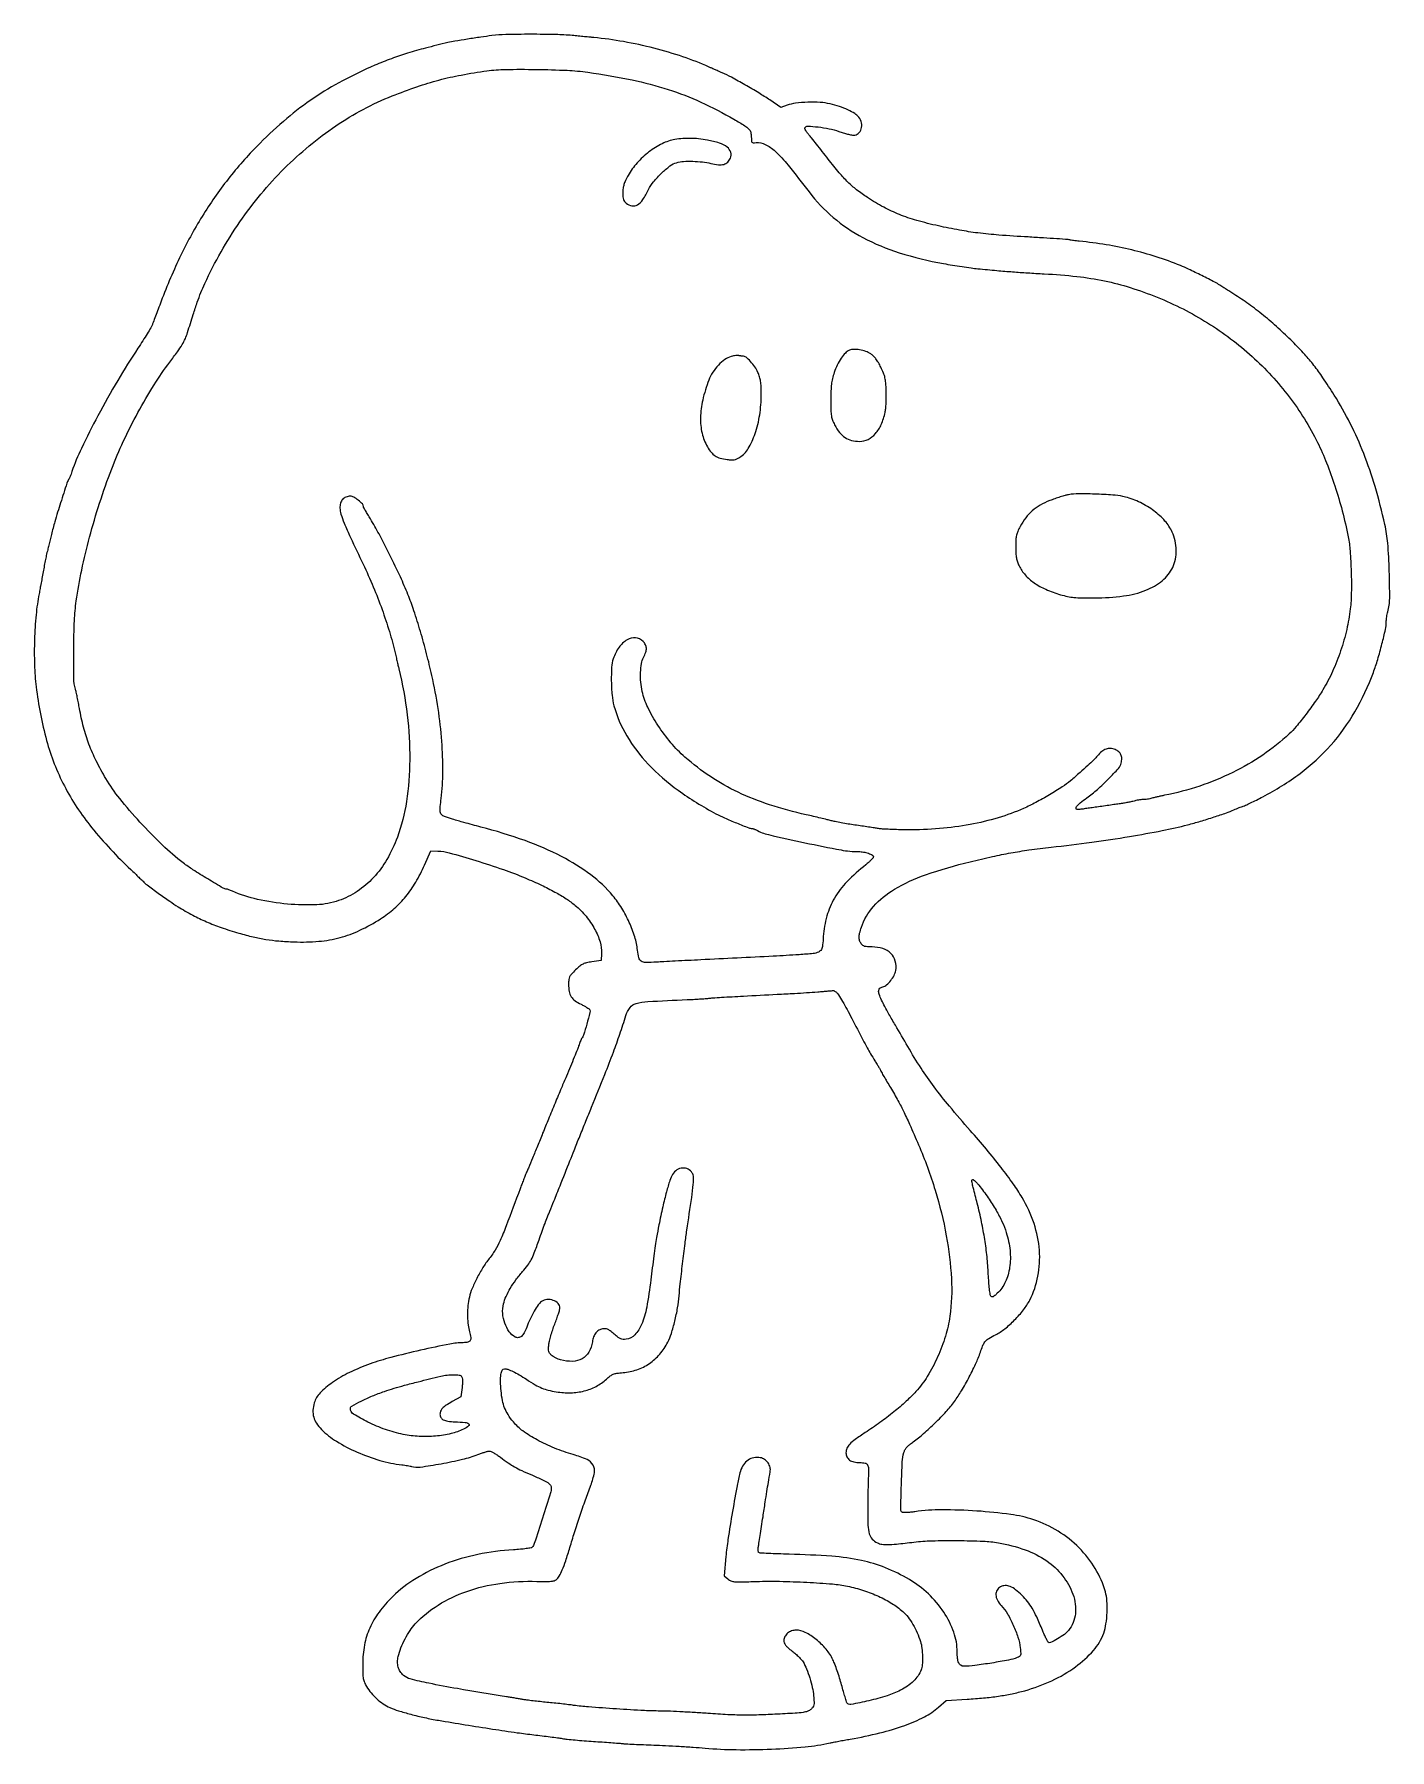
# Model space of a CAD drawing. Extents: x 120 to 1058, y 166 to 1354.
import ezdxf

# ---------------------------------------------------------------- set-up
doc = ezdxf.new("R2010")
doc.units = 0

msp = doc.modelspace()

# ---------------------------------------------------------------- linework, layer by layer
for points in [[(437, 1352.92396, 0.005185), (429.207331, 1351.855754, 0.003078), (419.941628, 1350.429249, 0.00272), (411.285166, 1348.993592, 0.013868), (406.5, 1348.035913, 0.006594), (390.99593, 1344.267329, 0.012207), (378.529172, 1340.735763, 0.013788), (367.336574, 1336.926599, 0.012002), (355.834776, 1332.337839, 0.021674), (333.458496, 1321.612837, 0.026403), (313.572098, 1309.608725, 0.026262), (294.974971, 1295.518207, 0.021048), (276.471467, 1278.520976, 0.028302), (255.539712, 1255.090077, 0.028453), (237.428048, 1229.485201, 0.027327), (221.723105, 1201.016358, 0.022237), (207.997525, 1169, -0.000259), (205.962614, 1163.611075, -0.000319), (204.057839, 1158.584375, -0.000263), (202.452026, 1154.361483, -0.002326), (201.733117, 1152.5, -0.039757), (200.849692, 1150.683615, -0.004026), (198.378227, 1146.5625, -0.005022), (195.339685, 1141.697605, -0.003981), (191.961756, 1136.5, 0.012567), (177.956952, 1114.118931, 0.010602), (164.247418, 1089.769652, 0.010618), (152.757914, 1067.171051, 0.031999), (146.265675, 1051.156366, -0.007235), (145.618191, 1049.30025, -0.008682), (144.953678, 1047.574057, -0.007617), (144.348168, 1046.142178, -0.055805), (143.974661, 1045.5, 0.08205), (142.702412, 1043.023439, 0.001622), (138.386348, 1029.436597, 0.004254), (134.401105, 1016.360584, 0.013397), (132.038947, 1007.5, -0.000727), (131.151758, 1003.797656, -0.000737), (130.258028, 1000.115625, -0.000716), (129.471191, 996.914599, -0.003029), (128.985333, 995, 0.012199), (128.515144, 992.993493, 0.002289), (127.761169, 989.296875, 0.002448), (126.92087, 984.968014, 0.002238), (126.096931, 980.5, -0.000351), (125.297017, 976.06856, -0.000407), (124.528928, 971.85, -0.000362), (123.872994, 968.278593, -0.002409), (123.536135, 966.5, 0.024406), (121.430188, 951.893769, 0.015636), (120.348978, 934.787907, 0.015531), (120.335185, 917.421596, 0.021928), (121.480701, 901.993872, 0.037474), (128.726602, 864.893204, 0.052617), (141.010794, 833.494506, 0.051176), (159.876378, 804.719913, 0.033041), (187.023663, 775.5, -0.000745), (189.941714, 772.739922, -0.001011), (192.567606, 770.238659, -0.00067), (194.765466, 768.130978, -0.011348), (195.473211, 767.41884, 0.042466), (198.239108, 764.961935, 0.003548), (205.961525, 759.280056, 0.005146), (213.896525, 753.651789, 0.013854), (219.685293, 749.867939, 0.014844), (229.867157, 744.017239, 0.020551), (239.346013, 739.429454, 0.019619), (249.503715, 735.484514, 0.0119), (261.793419, 731.582854, 0.012473), (271.742945, 728.950255, 0.018971), (280.512281, 727.21107, 0.01866), (289.494073, 726.123219, 0.011548), (300.107281, 725.484395, 0.030382), (317.071996, 725.886885, 0.044225), (331.804187, 728.459121, 0.045131), (345.631433, 733.529205, 0.033467), (359.855239, 741.458574, 0.036345), (369.391575, 748.68002, 0.040968), (377.375707, 756.944938, 0.038985), (384.212111, 766.761835, 0.028056), (390.31369, 778.647584), (394.691958, 788.5), (399.595979, 788.375818, -0.062327), (407.463675, 787.188265, -0.006191), (425.798007, 781.783206, -0.00855), (444.887035, 775.538435, -0.016188), (460, 769.752399, -0.010109), (471.21931, 764.765996, -0.015999), (480.598456, 759.996526, -0.018669), (488.345462, 755.355201, -0.029644), (494.56188, 750.761795, -0.046452), (502.085513, 743.191709, -0.046932), (508.05321, 734.387528, -0.050674), (511.836411, 725.455119, -0.089701), (512.794845, 717.536191), (512.5, 712.5), (506.141093, 711.648225, 0.019515), (502.407522, 710.998943, 0.062142), (500.021249, 710.167347, 0.059816), (497.864282, 708.75742, 0.017144), (494.891093, 706.082063, 0.012977), (491.965386, 703.111794, 0.073865), (490.708846, 701.292443, 0.0902), (490.15627, 699.34923, 0.024289), (490, 696.134178, 0.045457), (490.453564, 691.155495, 0.094512), (491.858657, 687.534613, 0.096745), (494.47214, 684.737755, 0.049304), (498.643328, 682.305752, -0.016125), (500.789383, 681.238263, -0.020655), (502.687315, 680.113108, -0.019022), (504.169469, 679.067294, -0.13885), (504.685185, 678.378012, -0.157852), (504.784015, 676.525085, -0.004334), (502.613637, 668.63701, -0.006356), (500.344641, 661.030223, -0.088525), (499.030001, 658.5, 0.05679), (498.656496, 657.880158, 0.009766), (498.10926, 656.61875, 0.010526), (497.524219, 655.104735, 0.00923), (496.975935, 653.5, -0.016727), (496.101917, 651.061968, -0.001945), (493.94305, 645.68125, -0.002335), (491.320049, 639.302282, -0.001906), (488.455284, 632.5, 0.001555), (485.034318, 624.392974, 0.000729), (480.656384, 613.884375, 0.000722), (476.099502, 602.856167, 0.001015), (472.066943, 593, -0.000381), (468.420295, 584.054716, -0.000481), (465.033435, 575.7875, -0.00038), (462.180306, 568.857149, -0.003894), (460.975395, 566, 0.005375), (460.050008, 563.78739, 0.002203), (458.839682, 560.765625, 0.00218), (457.568511, 557.509537, 0.002791), (456.427939, 554.5, -0.001391), (446.849275, 529.010373, -0.014481), (442.583104, 518.667151, -0.033062), (439.086051, 512.051423, -0.027324), (434.536357, 505.5, 0.029804), (430.186782, 499.170025, 0.020807), (426.026271, 491.569533, 0.020987), (422.694923, 484.05467, 0.048252), (420.993772, 478.11351, 0.026827), (420.228216, 472.202712, 0.023949), (420.059403, 466.014432, 0.024901), (420.469272, 460.202611, 0.04306), (421.460763, 455.464116, -0.035722), (422.31275, 451.670535, -0.170741), (421.9027, 449.523509, -0.209051), (420.31267, 448.360055, -0.056061), (417.127555, 448.016241, 0.0508), (407.701642, 447.098715, 0.006296), (387.512662, 442.771544, 0.007952), (366.99066, 437.757413, 0.021525), (352.667867, 433.349108, 0.027217), (338.318944, 427.349265, 0.039656), (326.493524, 420.424724, 0.046798), (317.969466, 413.207968, 0.123238), (313.955675, 406.349527, 0.057993), (313.082194, 401.211523, 0.079277), (313.57657, 396.551157, 0.077587), (315.512195, 392.202422, 0.05299), (318.917318, 387.987444, 0.05886), (329.390008, 379.727615, 0.033895), (343.638967, 372.264761, 0.033051), (359.412162, 366.531735, 0.042117), (374.580314, 363.482922, -0.005728), (376.589193, 363.229213, -0.006034), (378.557084, 362.933503, -0.005795), (380.247364, 362.638465, -0.026915), (381.209758, 362.40477, 0.107146), (387.230088, 361.930868, 0.010295), (401.832333, 364.220169, 0.014064), (416.691304, 367.297657, 0.035302), (427.246946, 370.596778, -0.009521), (429.733051, 371.516864, -0.011059), (432.131983, 372.294053, -0.010142), (434.182651, 372.863585, -0.062737), (435.26557, 373, -0.113304), (436.319221, 372.75813, -0.016745), (438.26455, 371.733528, -0.018158), (440.515256, 370.339391, -0.014722), (442.825956, 368.688604, 0.011159), (448.214656, 364.780588, 0.022533), (452.657226, 361.994833, 0.020804), (457.554438, 359.486131, 0.008155), (464.5, 356.421805, -0.006108), (472.051755, 353.126894, -0.041073), (475.625656, 351.147801, -0.095312), (477.379876, 349.419767, -0.151869), (478, 347.425209, -0.076129), (477.477276, 344.011946, -0.001405), (471.960426, 326.594095, -0.001222), (466.300505, 309.045398, -0.08958), (464.878946, 306.400164, -0.185221), (464.083756, 305.931359, -0.007535), (460.731253, 305.42008, -0.012139), (456.625157, 304.95829, -0.007816), (451.847366, 304.613279, 0.036718), (427.249133, 301.400929, 0.041535), (404.415048, 294.679253, 0.044363), (384.420766, 284.823473, 0.057357), (368.286626, 272.269773, 0.038275), (358.794872, 261.41396, 0.055989), (352.382342, 250.471687, 0.058326), (348.72863, 238.731201, 0.04633), (347.5, 225.5, 0.006105), (347.58057, 218.901286, 0.036718), (347.915416, 215.489162, 0.058748), (348.684256, 212.899355, 0.03139), (350.194662, 209.916357, 0.042417), (353.259656, 205.588851, 0.035145), (357.196844, 201.538979, 0.035012), (361.681017, 198.064183, 0.041116), (366.379989, 195.453835, 0.030712), (372.209507, 193.236423, 0.01108), (380.735536, 190.785539, 0.010765), (390.388783, 188.461837, 0.011225), (400, 186.591031, 0.002445), (418.428205, 183.524256, 0.002232), (437.454638, 180.540523, 0.002242), (454.509121, 178.022167, 0.007028), (466, 176.542484, -0.001935), (471.619287, 175.876999, -0.001829), (477.3397, 175.15583, -0.001816), (482.399688, 174.48041, -0.006399), (485.645787, 173.992707, 0.01399), (488.987587, 173.542389, 0.00345), (494.496548, 172.994842, 0.003529), (500.816671, 172.455643, 0.003525), (507.145787, 172.005514, -0.001179), (513.354197, 171.593234, -0.001333), (519.311575, 171.167543, -0.001215), (524.37478, 170.779801, -0.007328), (527, 170.533582, 0.013269), (529.70454, 170.312305, 0.001848), (535.31875, 170.023468, 0.002114), (541.969886, 169.734106, 0.001792), (549, 169.483258, -0.004498), (557.000754, 169.154407, -0.002578), (566.646875, 168.621099, -0.002574), (576.340152, 167.984942, -0.004282), (584.5, 167.33694, 0.019244), (606.012016, 166.274925, 0.013153), (630.479109, 166.653197, 0.01321), (653.719333, 168.240247, 0.030526), (671, 170.951645, -0.005939), (673.356505, 171.441092, -0.001765), (676.96875, 172.133475, -0.001771), (681.032835, 172.882708, -0.001911), (685, 173.583908, 0.016941), (705.517711, 177.849974, 0.027087), (722.649604, 183.019123, 0.032171), (736.275424, 188.965978, 0.064206), (745.939439, 195.635459), (751.242137, 200.40304), (765.871068, 201.216417, 0.00971), (777.245855, 202.070701, 0.012991), (787.519411, 203.313252, 0.014134), (796.934079, 204.97405, 0.016749), (805.716119, 207.089412, 0.041371), (824.516644, 214.006744, 0.048665), (840.859407, 223.637375, 0.054438), (853.295673, 234.959266, 0.094859), (860.374731, 246.921703, 0.049041), (861.979302, 253.280098, 0.026795), (862.747847, 261.293608, 0.026818), (862.655301, 269.280534, 0.052739), (861.578184, 275.533225, 0.066985), (854.601947, 291.595595, 0.059833), (843.403895, 305.934132, 0.058467), (828.850003, 317.49862, 0.058291), (812, 325.393986, 0.046982), (796.015611, 329.100269, 0.016495), (772.548032, 331.477661, 0.016808), (748.414556, 332.307272, 0.035498), (729.742341, 330.994019, -0.010073), (726.688456, 330.622565, -0.013865), (723.931519, 330.42049, -0.010486), (721.652512, 330.364715, -0.140175), (720.854553, 330.589891, -0.265815), (719.924728, 332.301642, -0.001843), (720.367896, 349.547792, -0.005356), (721.00931, 365.539536, -0.05613), (722.071393, 372, -0.060573), (722.850142, 373.862236, -0.050713), (724.092608, 375.608447, -0.0396), (725.947947, 377.414299, -0.018055), (728.629401, 379.480889, 0.024287), (735.760543, 385.119834, 0.014237), (743.753981, 392.508633, 0.014238), (751.311547, 400.337913, 0.024356), (757.09516, 407.337423, 0.027302), (761.923458, 414.591309, 0.013063), (767.356204, 424.382643, 0.013058), (772.264323, 434.432075, 0.02765), (775.420733, 442.5, -0.023892), (777.018648, 446.676534, -0.081997), (778.597248, 449.102823, -0.073824), (780.959903, 451.025065, -0.017025), (785.473616, 453.5, 0.051279), (791.920445, 457.631932, 0.029759), (798.769303, 463.785016, 0.029632), (804.905396, 470.77954, 0.046919), (809.185547, 477.5, 0.071397), (814.869821, 494.053189, 0.065719), (815.894869, 512.024111, 0.062297), (812.173338, 530.50588, 0.053473), (803.898906, 548.548705, 0.020087), (797.768403, 557.967468, 0.010134), (789.333496, 569.357395, 0.009236), (779.258273, 581.914588, 0.007546), (768.034768, 594.979379, -0.006814), (753.637453, 611.689159, -0.01427), (742.996337, 625.14742, -0.016117), (733.985611, 638.08767, -0.011768), (724.791523, 653, -0.000601), (716.193381, 667.750429, -0.003497), (711.725403, 675.561853, -0.006625), (708.885011, 680.769583, -0.011479), (706.683156, 685.179179, -0.02328), (704.984314, 689.270056, -0.108219), (704.651189, 691.789583, -0.199893), (705.482707, 693.391748, -0.113376), (707.460941, 694.400841, 0.115944), (710.138439, 695.783773, 0.048262), (712.978063, 698.731461, 0.04755), (715.308369, 702.325392, 0.078373), (716.457836, 705.750436, 0.107818), (716.150226, 712.230158, 0.131835), (713.123195, 717.463438, 0.118926), (707.587904, 720.838132, 0.077846), (700.170549, 722, -0.012689), (696.837562, 722.0846, -0.058381), (694.935496, 722.405982, -0.095984), (693.647715, 723.068894, -0.073383), (692.556704, 724.222506, -0.070888), (691.454851, 726.394482, -0.084436), (691.090486, 728.660036, -0.05989), (691.456686, 731.490858, -0.019111), (692.658973, 735.571861, -0.102355), (701.092329, 750.007759, -0.073983), (715.502311, 761.910181, -0.053399), (737.161175, 772.000953, -0.02255), (768, 781.009396, -0.005427), (783.456576, 784.600079, -0.010079), (796.079651, 787.122747, -0.010228), (808.670375, 789.111189, -0.005784), (824, 791.031423, 0.005585), (852.08672, 794.538298, 0.006877), (878.197813, 798.461599, 0.007543), (900.94575, 802.553545, 0.015727), (918.5, 806.56234, 0.007906), (927.34101, 809.026097, 0.006275), (936.812275, 811.957347, 0.006002), (945.327208, 814.82352, 0.023168), (950.5, 816.907756, -0.006795), (952.214665, 817.664774, -0.005635), (954.059375, 818.42499, -0.005694), (955.765952, 819.083457, -0.015247), (957, 819.501139, 0.033687), (958.526664, 820.081397, 0.003518), (961.998245, 821.705595, 0.004351), (966.107751, 823.707676, 0.003472), (970.504665, 825.935567, 0.041824), (996.386285, 842.145222, 0.050223), (1017.525058, 861.582755, 0.050536), (1034.263362, 884.736109, 0.04321), (1047.05202, 912, 0.015724), (1050.035937, 920.980592, 0.009593), (1053.018334, 931.750276, 0.007818), (1055.445184, 941.871595, 0.05498), (1056, 946.90199, -0.021926), (1056.071721, 948.53674, -0.013027), (1056.293049, 950.474211, -0.013026), (1056.615099, 952.39824, -0.021854), (1056.997613, 953.991677, 0.068097), (1058.331942, 963.238301, 0.009969), (1058.092463, 982.231785, 0.011778), (1057.008087, 1001.540666, 0.036012), (1055.027613, 1014.5, 0.015606), (1048.204052, 1040.692311, 0.021847), (1040.374015, 1063.570732, 0.023499), (1031.103247, 1084.306849, 0.023688), (1019.949965, 1104.024376, 0.007183), (1012.102442, 1116.093815, 0.017907), (1005.931246, 1124.616882, 0.019679), (999.521211, 1132.198574, 0.010483), (991.037763, 1141.085569, 0.013046), (981.216422, 1150.449679, 0.013735), (971.083285, 1159.124421, 0.014136), (960.792869, 1166.984227, 0.016084), (950.5, 1173.903318, -0.001481), (947.618704, 1175.72034, -0.001484), (944.749814, 1177.553406, -0.001449), (942.255722, 1179.167678, -0.005911), (940.754688, 1180.170857, 0.032677), (937.416435, 1182.15217, 0.002598), (928.224706, 1186.764876, 0.003592), (919.044109, 1191.2306, 0.015225), (913.452089, 1193.695066, 0.018333), (896.769285, 1199.746863, 0.018672), (879.788853, 1204.519414, 0.01827), (862.151971, 1208.09674, 0.015991), (843.5, 1210.565625, -0.004948), (841.475748, 1210.788208, -0.005514), (839.528125, 1211.043711, -0.005114), (837.873543, 1211.29665, -0.028701), (837, 1211.491361, 0.051456), (835.838989, 1211.695293, 0.00057), (827.8625, 1212.253876, 0.00177), (818.648262, 1212.855819, 0.001151), (808, 1213.488982, -0.004617), (787.873664, 1214.825786, -0.011892), (773.37377, 1216.270977, -0.014165), (760.510641, 1218.23416, -0.009643), (746, 1221.16149, -0.01461), (731.004304, 1224.951677, -0.02597), (718.95017, 1229.063179, -0.028359), (708.134862, 1234.119742, -0.022147), (697, 1240.769083, -0.018367), (689.389689, 1246.194689, -0.029459), (683.369979, 1251.421171, -0.025214), (677.396545, 1257.878415, -0.009737), (669.75557, 1267.393169, 0.001867), (665.637997, 1272.689102, 0.002083), (661.628082, 1277.763328, 0.001919), (658.176235, 1282.060205, 0.011003), (656.287682, 1284.2905, -0.022772), (655.051479, 1285.822058, -0.032903), (654.116128, 1287.288523, -0.034507), (653.545494, 1288.522968, -0.233508), (653.607356, 1289.173705, -0.27244), (655.567521, 1290.20731, -0.015503), (662.658852, 1289.65506, -0.023258), (670.369121, 1288.448485, -0.032665), (677.085681, 1286.610976, 0.009314), (680.166612, 1285.611409, 0.010437), (683.168436, 1284.766974, 0.009799), (685.747327, 1284.152939, 0.053589), (687.170192, 1284, 0.172288), (690.527493, 1285.192233, 0.150846), (692.604717, 1288.301943, 0.127997), (692.75042, 1292.47902, 0.11216), (690.873492, 1296.433699, 0.08797), (688.115046, 1298.896282, 0.029614), (683.349023, 1301.463522, 0.027415), (677.450411, 1303.819937, 0.023275), (671, 1305.665745, 0.044397), (664.223154, 1306.644463, 0.022241), (655.561268, 1306.732986, 0.022003), (647.128386, 1306.071739, 0.057597), (641.232538, 1304.645678), (636.965075, 1303.076396), (629.232538, 1308.34162, 0.0129), (621.692653, 1313.195812, 0.006818), (612.107247, 1318.845227, 0.006598), (602.741591, 1324.031739, 0.020525), (596.250567, 1327.179287, -0.000742), (594.123253, 1328.108798, -0.000472), (591.648992, 1329.197068, -0.000474), (589.222972, 1330.269601, -0.000879), (587.256639, 1331.145276, 0.023823), (569.198525, 1338.213588, 0.018763), (549.058624, 1344.178191, 0.018428), (528.081744, 1348.727272, 0.020325), (507.5, 1351.545024, 0.000032), (504.913075, 1351.792443, 0.00001), (501.03125, 1352.163385, 0.00001), (496.695255, 1352.577553, 0.000011), (492.5, 1352.978103, 0.018554), (481.140486, 1353.638402, 0.005483), (463.712667, 1353.812532, 0.005039), (446.481681, 1353.622071, 0.026188)], [(503.350088, 1327.55507, -0.015843), (533.926786, 1322.255458, -0.027098), (558.966995, 1315.661665, -0.029606), (581.545224, 1306.882065, -0.02435), (604.5, 1294.968167, -0.006059), (611.990667, 1290.482584, -0.061221), (614.826139, 1288.217831, -0.131325), (616.083832, 1285.987164, -0.063143), (616.5, 1282.704858, 0.01227), (616.566396, 1279.999672, 0.164489), (616.925135, 1279.088668, 0.22164), (617.717185, 1278.722178, 0.024244), (619.773498, 1278.827831, -0.143269), (626.142096, 1277.637421, -0.070171), (632.970534, 1272.869976, -0.035832), (641.925887, 1263.248386, -0.007117), (656.419223, 1244.715261, 0.05523), (673.226714, 1227.024359, 0.052726), (693.749136, 1213.125414, 0.046957), (718.872042, 1202.618942, 0.030367), (749.5, 1195.073799, 0.004661), (755.656594, 1194.007468, 0.003654), (762.352968, 1192.962037, 0.003702), (768.611382, 1192.079094, 0.008803), (773.279751, 1191.539163, 0.001872), (786.505571, 1190.294985, 0.003363), (797.368482, 1189.387723, 0.003603), (807.717603, 1188.668401, 0.002583), (819.295367, 1188.007482, -0.01477), (841.839827, 1186.168375, -0.023469), (860.956359, 1183.125226, -0.024971), (878.820115, 1178.473839, -0.020101), (897.5, 1171.763897, -0.043056), (932.323685, 1154.026053, -0.044773), (963.107755, 1130.786012, -0.045619), (988.757284, 1102.890711, -0.048435), (1008.344354, 1071.334935, -0.020186), (1014.696333, 1057.047818, -0.015862), (1020.448199, 1041.105786, -0.015094), (1025.463165, 1023.947437, -0.013802), (1029.600521, 1006, -0.031427), (1030.9539, 996.119988, -0.010975), (1031.690738, 981.783828, -0.011187), (1031.793623, 967.148632, -0.024694), (1031.071058, 956, -0.028787), (1028.597955, 941.734688, -0.024238), (1024.394062, 926.986715, -0.024281), (1018.793136, 912.745298, -0.029233), (1012.130152, 900, -0.017646), (1006.995202, 892.083925, -0.0103), (1000.317996, 882.951484, -0.00989), (993.642993, 874.555639, -0.033101), (988.812413, 869.449413, -0.037663), (970.473075, 854.870321, -0.03476), (949.670963, 842.76907, -0.033887), (926.852546, 833.399096, -0.031837), (902.5, 826.966704, 0.004506), (899.990236, 826.448541, 0.004105), (897.410853, 825.869519, 0.004108), (895.113723, 825.314071, 0.013263), (893.600777, 824.892111, -0.024387), (892.259398, 824.549961, -0.013947), (890.612744, 824.262058, -0.013908), (888.936459, 824.064376, -0.022397), (887.5, 824, 0.024452), (886.063541, 823.929709, 0.015136), (884.387256, 823.713864, 0.015173), (882.740763, 823.399477, 0.026284), (881.399223, 823.025921, -0.026731), (879.806242, 822.583882, -0.006598), (877.148522, 822.033958, -0.006733), (874.084004, 821.484618, -0.006695), (871, 821.01688, 0.000719), (867.419039, 820.51748, 0.000332), (862.765625, 819.85854, 0.000329), (857.876614, 819.159638, 0.000458), (853.5, 818.526948, -0.001326), (849.578164, 817.966947, -0.001855), (846.070312, 817.488805, -0.001105), (843.112449, 817.103452, -0.024644), (842.25, 817.03599, -0.36113), (841.327788, 817.758138, -0.224841), (841.658094, 819.175437, -0.054505), (844.194394, 821.738275, -0.014656), (848.75, 825.218681, 0.025464), (856.026099, 831.030677, 0.016722), (863.812615, 838.407011, 0.012625), (870.585851, 845.623074, 0.121239), (872.543895, 849.31887, 0.063667), (872.918528, 852.459019, 0.104377), (872.345666, 855.064542, 0.110489), (870.80341, 857.116573, 0.077762), (868.334727, 858.633502, 0.079409), (865.065228, 859.424228, 0.105375), (862.039571, 859.025066, 0.090206), (859.102727, 857.33938, 0.045139), (856.082223, 854.283583, -0.02632), (853.565542, 851.538414, -0.007593), (849.395887, 847.567558, -0.006663), (844.001536, 842.715998, -0.00388), (837.407875, 837.032651, -0.032192), (831.761282, 832.834973, -0.010414), (822.899812, 827.35215, -0.010717), (813.320304, 821.970927, -0.017804), (805, 817.902635, -0.03276), (787.448925, 811.422785, -0.026503), (767.916811, 806.742521, -0.02501), (746.802699, 803.935271, -0.021763), (724.506128, 803.073003, -0.004761), (718.394376, 803.160932, -0.005139), (712.4393, 803.364579, -0.004863), (707.336199, 803.641373, -0.024523), (704.5, 803.963088, 0.002987), (701.84449, 804.380772, 0.00082), (697.657871, 805.006658, 0.000829), (692.910815, 805.700327, 0.000865), (688.228923, 806.368277, -0.005221), (683.530231, 807.080444, -0.004858), (678.732728, 807.906832, -0.004847), (674.482222, 808.724236, -0.016348), (671.728923, 809.375802, 0.005963), (668.939655, 810.097357, 0.001619), (664.510996, 811.171624, 0.001638), (659.477746, 812.357882, 0.001702), (654.5, 813.496017, -0.022988), (629.106253, 820.451416, -0.032634), (607.356038, 829.102349, -0.035118), (588.185511, 839.926648, -0.034345), (570.567052, 853.400431, -0.037627), (560.791505, 863.400607, -0.030297), (551.83218, 875.478075, -0.031201), (544.806724, 887.883484, -0.057709), (540.975322, 898.797397, -0.034503), (539.974853, 905.270395, -0.031176), (539.825542, 912.044715, -0.032605), (540.472322, 918.153676, -0.0779), (541.929356, 922.461442, 0.037619), (543.459455, 926.016477, 0.09172), (543.879272, 928.826425, 0.112496), (543.24056, 931.240294, 0.075813), (541.545455, 933.545455, 0.178071), (536.362318, 935.941083, 0.15356), (530.484712, 934.600567, 0.110188), (524.951013, 929.46123, 0.068114), (520.938761, 921.5, 0.068551), (519.796177, 915.681876, 0.017742), (519.58986, 906.108364, 0.018743), (520.09686, 896.256311, 0.043867), (521.391634, 889, 0.069254), (530.269391, 868.149953, 0.054048), (545.160483, 848.513519, 0.047858), (565.837179, 830.439098, 0.034234), (591.9758, 814.259767, 0.017185), (597.937119, 811.369441, 0.00697), (606.240855, 807.82786, 0.003436), (614.656988, 804.44358, 0.094141), (616.992039, 804, -0.062614), (617.507588, 803.935185, -0.021193), (618.233154, 803.716682, -0.020698), (619.022793, 803.404692, -0.022339), (619.763569, 803.035514, 0.069785), (628.346601, 799.729493, 0.004869), (653.632356, 794.112696, 0.006093), (678.686858, 789.12097, 0.045646), (690.733458, 787.994423, -0.043134), (694.138535, 787.69321, -0.038944), (697.564088, 786.81015, -0.037723), (700.296424, 785.637012, -0.279407), (701, 784.47625, -0.171856), (700.725007, 783.69981, -0.018733), (699.457813, 782.249842, -0.021203), (697.760776, 780.595356, -0.015591), (695.75, 778.904712, 0.033412), (682.799631, 767.204116, 0.058756), (674.057518, 755.749144, 0.064999), (668.782543, 743.433843, 0.051998), (666.324714, 729.198102, -0.005431), (665.872052, 723.401001, -0.054237), (665.395999, 721.017765, -0.123831), (664.534664, 719.618958, -0.073937), (662.940918, 718.469447, -0.095321), (659.389447, 717.420537, -0.007669), (649.624041, 716.620195, -0.003938), (631.716966, 715.570374, -0.000276), (581.5, 713.050883, 0.000407), (572.755301, 712.609842, 0.000385), (563.846116, 712.14635, 0.000382), (555.95901, 711.723894, 0.001349), (550.891034, 711.434842, -0.016004), (543.431133, 711.228416, -0.140646), (540.292486, 712.14388, -0.193056), (538.618156, 714.459104, -0.035153), (537.681105, 719.776926, 0.048627), (535.817277, 728.909539, 0.031584), (532.002627, 738.993692, 0.030772), (526.774038, 748.883878, 0.036734), (520.637383, 757.456604, 0.058879), (505.410314, 771.884766, 0.040277), (485.209438, 784.559044, 0.034395), (459.912289, 795.585802, 0.021956), (429.23298, 805.021934, -0.003267), (417.594042, 808.130851, -0.009614), (409.644297, 810.475315, -0.010072), (404.109758, 812.347266, -0.102212), (402.050765, 813.609675, -0.134274), (401.343682, 814.762647, -0.065485), (401.079669, 816.481751, -0.031101), (401.194258, 819.303887, -0.005102), (401.810412, 824.73495, 0.029614), (402.996262, 843.250603, 0.020035), (402.249253, 864.393396, 0.018825), (399.682002, 887.010154, 0.01735), (395.370871, 910, 0.008919), (391.740473, 924.97095, 0.007844), (387.429537, 940.461413, 0.008117), (382.949475, 954.774264, 0.015847), (378.835533, 966, 0.013092), (373.570709, 978.141568, 0.006517), (366.302442, 993.251058, 0.006453), (358.785977, 1007.891841, 0.016111), (352.817873, 1018.329207, -0.003888), (350.971548, 1021.382482, -0.005865), (349.41525, 1024.073302, -0.002552), (348.129248, 1026.385745, -0.126272), (348, 1026.889369, 0.196298), (347.276457, 1028.661322, 0.031818), (344.45147, 1031.198862, 0.033965), (341.265354, 1033.38013, 0.133897), (338.992127, 1034, 0.089133), (335.897822, 1033.443974, 0.123461), (333.582794, 1031.855857, 0.114912), (332.183498, 1029.263912, 0.070447), (331.746681, 1025.802854, 0.073836), (332.430195, 1021.634274, 0.020472), (334.71462, 1015.392823, 0.011156), (339.038566, 1005.55516, 0.00189), (347.778591, 987, -0.011696), (354.821569, 971.253891, -0.012792), (360.90085, 955.655062, -0.013278), (365.962819, 940.353514, -0.015277), (369.951969, 925.5, 0.000127), (370.801028, 921.90738, 0.000156), (371.595015, 918.55625, 0.000129), (372.263884, 915.740345, 0.001142), (372.561838, 914.5, -0.029391), (378.321452, 882.716691, -0.032459), (380.058091, 851.519182, -0.0348), (377.779023, 822.678671, -0.050783), (371.479894, 798, -0.043581), (364.277806, 782.641866, -0.055175), (354.97347, 770.036006, -0.059165), (343.748948, 760.455792, -0.063691), (330.858026, 754.050938, -0.073258), (315.793807, 751.190306, -0.032574), (295.536401, 751.670838, -0.032291), (274.650256, 754.900176, -0.050153), (257.348871, 760.598815, 0.008249), (256.086509, 761.135374, 0.01038), (254.899711, 761.588402, 0.008686), (253.895628, 761.928428, 0.077442), (253.436297, 762, -0.133483), (251.001889, 762.661695, -0.002845), (240.238332, 769.062383, -0.00711), (229.984175, 775.439875, -0.021818), (223.30079, 780.1534, -0.026217), (208.905395, 792.534155, -0.016426), (193.352778, 808.406473, -0.01648), (179.309228, 824.764388, -0.034744), (169.770375, 838.5, -0.018797), (163.088956, 850.731778, -0.025413), (158.049285, 862.278351, -0.026001), (154.291094, 874.061946, -0.021206), (151.474673, 887, 0.004237), (150.757784, 890.930469, 0.004122), (149.968103, 894.884375, 0.004069), (149.217186, 898.347785, 0.015298), (148.662497, 900.5, -0.067498), (147.532299, 908.078514, -0.005653), (147.49369, 927.944302, -0.008049), (148.003418, 947.961999, -0.024536), (149.233571, 961.5, -0.016923), (152.992171, 982.942738, -0.013671), (158.429002, 1005.680344, -0.013066), (165.401128, 1029.200944, -0.012013), (173.775035, 1053, -0.019281), (181.796354, 1071.924098, -0.014714), (191.963713, 1091.994853, -0.01489), (203.076177, 1111.043753, -0.022608), (213.947597, 1126.829782, 0.006289), (219.290061, 1134.069832, 0.02036), (222.575446, 1139.057984, 0.029328), (224.736982, 1143.178976, 0.03256), (226.317139, 1147.385537, -0.002706), (230.1787, 1159.88454, -0.008142), (232.997927, 1168.353729, -0.011324), (235.496109, 1174.985183, -0.012526), (238.214638, 1181.274821, -0.042477), (262.546203, 1223.975884, -0.045523), (293.252381, 1260.892727, -0.047296), (328.909906, 1290.410916, -0.05425), (367.94095, 1311.15757, -0.012125), (385.040193, 1317.514234, -0.018208), (400.267096, 1322.145495, -0.018322), (415.719609, 1325.63684, -0.012495), (433.5, 1328.516859, -0.030041), (446.31826, 1329.486887, -0.007309), (467.542901, 1329.504925, -0.007638), (488.988869, 1328.881873, -0.023908)], [(563.650487, 1280.951044, 0.074128), (554.807486, 1278.077088, 0.047876), (545.655917, 1272.366332, 0.046396), (537.414113, 1264.745079, 0.055524), (531.267167, 1256.15004, 0.015266), (529.416048, 1252.588929, 0.036769), (528.327715, 1249.826784, 0.043241), (527.757262, 1247.219583, 0.029977), (527.548995, 1244.207789, 0.016653), (527.619821, 1241.28147, 0.062433), (527.952217, 1239.477408, 0.088476), (528.647868, 1238.152214, 0.057517), (529.860784, 1236.913319, 0.127636), (533.846198, 1235.099073, 0.181126), (537.637069, 1235.808802, 0.110106), (541.392442, 1239.397971, 0.033433), (545.341496, 1246.265557, -0.057461), (548.829412, 1251.709468, -0.029887), (554.301641, 1257.650321, -0.029105), (560.170726, 1262.679542, -0.095139), (564.730618, 1264.942068, -0.050037), (569.591685, 1265.780953, -0.023644), (575.961524, 1265.93143, -0.023296), (582.642483, 1265.461362, -0.03233), (588.544104, 1264.378522, 0.036077), (593.709507, 1263.470684, 0.092679), (597.473888, 1263.783759, 0.1265), (600.160451, 1265.320096, 0.102093), (602.03309, 1268.079886, 0.175712), (602.215258, 1272.141051, 0.15194), (599.778194, 1275.668218, 0.089022), (594.402495, 1278.515059, 0.033241), (586.082078, 1280.577628, 0.01727), (580.039002, 1281.441566, 0.022709), (574.479765, 1281.786989, 0.023705), (569.112595, 1281.621864, 0.022025)], [(602.557521, 1130.749792, 0.090514), (598.221808, 1128.71742, 0.047907), (593.721832, 1124.813321, 0.045726), (589.766909, 1119.811626, 0.054196), (587.042939, 1114.440889, 0.032795), (582.838713, 1100.631353, 0.052423), (581.300262, 1088.408809, 0.06127), (582.402444, 1077.632774, 0.073784), (586.095774, 1068.155945, 0.043023), (588.672213, 1064.429366, 0.078286), (591.439461, 1061.984417, 0.074063), (594.932582, 1060.426448, 0.034962), (599.780649, 1059.43471, 0.020125), (602.60983, 1059.174716, 0.056652), (604.590035, 1059.297225, 0.063742), (606.357581, 1059.84842, 0.031004), (608.445877, 1060.96655, 0.121525), (614.336322, 1066.976474, 0.050969), (619.107982, 1077.335799, 0.044998), (622.286277, 1090.331174, 0.037609), (623.347308, 1104.5, 0.009091), (623.245989, 1109.94102, 0.028246), (622.904346, 1113.592993, 0.037297), (622.219921, 1116.592814, 0.028299), (621.045192, 1119.757279, 0.0472), (618.899824, 1123.625568, 0.037634), (615.913651, 1127.34917, 0.036978), (612.820098, 1130.206408, 0.169543), (610.546991, 1131, -0.022644), (609.920791, 1131.028373, -0.013446), (609.178741, 1131.115929, -0.013443), (608.441935, 1131.243334, -0.022499), (607.831787, 1131.394652, 0.085105), (607.075441, 1131.484538, 0.017539), (605.73311, 1131.368018, 0.017973), (604.164553, 1131.118741, 0.016066)], [(684.392956, 1135.074705, 0.100138), (681.56693, 1133.120117, 0.041772), (678.629948, 1129.507457, 0.037826), (675.940512, 1124.848035, 0.033076), (673.844131, 1119.625865, 0.020336), (672.657019, 1115.417695, 0.028211), (671.963769, 1111.561557, 0.02239), (671.615861, 1107.034402, 0.007817), (671.509394, 1100.5, 0.005505), (671.583922, 1093.30082, 0.033222), (671.911424, 1089.579499, 0.053659), (672.667525, 1086.753338, 0.029702), (674.151764, 1083.5, 0.042551), (677.631916, 1078.099657, 0.081592), (681.39145, 1074.59398, 0.088727), (685.848504, 1072.653329, 0.058483), (691.415061, 1072, 0.117455), (697.267027, 1073.393915, 0.09541), (702.382854, 1077.347314, 0.078312), (706.421839, 1083.699929, 0.049731), (709.107443, 1092.065389, 0.030296), (709.499971, 1094.65053, 0.010089), (709.767667, 1098.471867, 0.010001), (709.894328, 1102.726545, 0.01123), (709.842329, 1106.821279, 0.010018), (709.529628, 1112.481139, 0.036007), (708.999373, 1116.057109, 0.042107), (708.006774, 1119.228177, 0.017578), (706.167419, 1123.317609, 0.018233), (704.448106, 1126.507974, 0.030337), (702.746219, 1129.042084, 0.035722), (700.996476, 1131.02315, 0.047863), (699.134219, 1132.529876, 0.061376), (695.697069, 1134.241404, 0.04214), (691.478155, 1135.341972, 0.043027), (687.381927, 1135.690775, 0.101453)], [(836, 1035.068112, 0.02322), (833.706406, 1034.528715, 0.007365), (830.340915, 1033.516561, 0.007335), (826.617767, 1032.276381, 0.008098), (823.054178, 1030.965842, 0.03707), (816.394613, 1027.808584, 0.05051), (810.980817, 1023.961991, 0.050779), (806.469196, 1019.125331, 0.038026), (802.515717, 1013, 0.021624), (800.883383, 1009.654188, 0.050125), (800.030838, 1006.997209, 0.041466), (799.638152, 1003.93261, 0.011007), (799.52694, 999, 0.011511), (799.629249, 994.451947, 0.031567), (799.977334, 991.26009, 0.040005), (800.662228, 988.596779, 0.031038), (801.810976, 985.831499, 0.069561), (806.094283, 979.498585, 0.057374), (812.2152, 974.101956, 0.049241), (820.306563, 969.580523, 0.030897), (830.5, 965.866599, 0.018625), (835.450663, 964.6005, 0.029211), (839.790219, 963.92365, 0.020654), (845.133524, 963.629384, 0.004978), (854, 963.596066, 0.03091), (874.139719, 964.967635, 0.060847), (889.659325, 968.952641, 0.079419), (900.890263, 975.554066, 0.107897), (908.132494, 984.772072, 0.064803), (909.998896, 990.375029, 0.051249), (910.571654, 996.742068, 0.050233), (909.834791, 1003.230858, 0.056007), (907.82244, 1009.196212, 0.072357), (902.794609, 1016.841767, 0.050517), (895.187302, 1023.839393, 0.047637), (885.789427, 1029.569358, 0.046929), (875.430459, 1033.451189, 0.046363), (868.357171, 1034.680553, 0.00961), (855.742576, 1035.440924, 0.009582), (843.110726, 1035.716593, 0.046835)], [(675.782326, 690.25, -0.077519), (676.915892, 688.899259, -0.004646), (679.628249, 684.314062, -0.00688), (682.745262, 678.756317, -0.005021), (686.060852, 672.5, 0.000398), (693.715069, 657.728478, 0.004752), (696.73317, 652.047977, 0.010219), (699.023411, 648.032371, 0.005427), (702.014474, 643.149595, -0.002948), (703.542036, 640.683451, -0.004562), (704.829252, 638.533866, -0.001548), (705.915739, 636.668135, -0.131814), (706, 636.354067, 0.131109), (706.086641, 636.029332, 0.000639), (707.807876, 633.042136, 0.002868), (709.795233, 629.648338, 0.001804), (712.154472, 625.704472, -0.008069), (717.451144, 616.592965, -0.013001), (721.632148, 608.648144, -0.01027), (726.017725, 599.281386, -0.003172), (732.241967, 585, -0.026687), (743.765324, 553.558709, -0.029304), (751.45952, 522.028446, -0.031438), (754.980995, 492.299211, -0.04777), (753.930455, 466.322359, -0.041271), (750.891936, 452.630504, -0.030729), (745.403266, 438.150436, -0.0311), (738.308721, 424.718322, -0.047952), (730.428277, 414.220797, -0.022895), (723.630711, 407.425433, -0.014351), (715.107034, 400.087923, -0.013546), (705.492329, 392.703206, -0.013019), (695.365953, 385.748035, 0.010614), (688.363863, 380.98814, 0.047), (684.596938, 377.736021, 0.084293), (682.670329, 374.898599, 0.107487), (682, 371.816449, 0.113835), (682.661351, 368.949212, 0.1254), (684.500123, 366.778882, 0.100851), (687.516279, 365.441373, 0.054145), (691.580153, 365, -0.045339), (695.311299, 364.660971, -0.228813), (696.953982, 363.460465, -0.123289), (697.591499, 360.904791, -0.010194), (697.444643, 354, 0.004627), (697.33254, 350.541156, 0.001254), (697.219509, 345.064994, 0.001269), (697.122597, 338.849518, 0.001318), (697.058643, 332.710617, 0.010972), (697.216155, 321.587718, 0.060964), (698.153756, 315.698424, 0.116091), (700.181988, 312.079253, 0.096745), (703.737414, 309.454364, 0.071266), (706.921019, 308.466861, 0.044861), (710.812443, 308.198632, 0.021738), (716.883199, 308.589597, 0.003274), (729, 309.980976, -0.023876), (741.430115, 310.89167, -0.00835), (759.357915, 311.047515, -0.007867), (776.985989, 310.628934, -0.033165), (787.5, 309.512596, -0.042833), (806.102503, 304.609758, -0.065523), (820.92232, 297.003886, -0.074667), (831.87844, 286.713269, -0.079473), (839.049894, 273.863497, -0.053541), (840.74848, 267.024642, -0.063858), (840.807733, 260.385181, -0.067215), (839.217173, 254.229191, -0.06999), (836.063836, 248.80794, -0.070563), (833.23434, 246.100683, -0.024124), (828.454616, 243.00868, -0.016021), (823.553487, 240.369778, -0.323519), (821.976903, 240.630533, -0.07932), (821.505594, 241.286827, -0.00491), (820.449301, 243.447719, -0.007179), (819.24797, 246.063798, -0.005255), (817.987068, 249, 0.008443), (814.004656, 258.112954, 0.025431), (810.874657, 264.129064, 0.034059), (807.71828, 268.755877, 0.029164), (803.805777, 273.171324, 0.031769), (799.455814, 277.01657, 0.070785), (795.627759, 279.203483, 0.097931), (792.195892, 279.836722, 0.12023), (789.04889, 279.026165, 0.135884), (786.612101, 276.703096, 0.143865), (785.785066, 273.509531, 0.113958), (786.774668, 269.779077, 0.066809), (789.47065, 266, -0.054314), (793.746941, 260.310817, -0.028305), (797.844947, 252.42855, -0.028244), (801.061648, 244.045131, -0.049326), (802.621027, 236.776415, -0.008528), (802.970545, 233.13544, -0.094524), (802.811027, 231.689004, -0.180016), (802.135575, 230.808817, -0.049219), (800.542188, 230.01604, -0.043116), (794.496824, 228.29636, -0.007793), (782.983672, 226.256256, -0.008679), (771.233445, 224.571203, -0.027601), (763.321429, 224.017329, -0.171437), (761.433443, 224.653209, -0.124306), (760.063813, 226.421568, -0.075193), (759.248027, 229.468988, -0.027872), (759, 233.914878, 0.086225), (756.639633, 247.500437, 0.059829), (749.655973, 261.470723, 0.056564), (739.038017, 274.177408, 0.058236), (725.938566, 284.040113, 0.036565), (709.357685, 292.17104, 0.043884), (692.738089, 297.223219, 0.033665), (672.250221, 300.112436, 0.011961), (642.687415, 301.5584, -0.002686), (634.963151, 301.792705, -0.004163), (628.298808, 302.086276, -0.001361), (622.547539, 302.403327, -0.124584), (621.74834, 302.655535, -0.197066), (621.413186, 303.117069, -0.039387), (621.247477, 304.142604, -0.03619), (621.235593, 305.446065, -0.026846), (621.403666, 306.877132, 0.004005), (621.775635, 309.144863, 0.000426), (622.594439, 314.429532, 0.000525), (623.557622, 320.725184, 0.000422), (624.580979, 327.5, -0.000683), (626.124017, 337.679181, -0.001804), (627.265208, 344.962737, -0.002196), (628.320362, 351.362026, -0.001578), (629.552723, 358.5, 0.103727), (629.4477, 361.720967, 0.091592), (628.070003, 364.789649, 0.091669), (625.688172, 367.161551, 0.104133), (622.716382, 368.393429, 0.094387), (618.245534, 368.38104, 0.101599), (614.219733, 366.709761, 0.096408), (611.023673, 363.495631, 0.076625), (608.946561, 359.053719, 0.02562), (606.840759, 350.189063, 0.003357), (603.46156, 331.108589, 0.003975), (600.345214, 311.87382, 0.015395), (598.876294, 299.881685), (597.670361, 286.680295), (600.29274, 284.424619, 0.081542), (602.40502, 283.136415, 0.075188), (604.878595, 282.544643, 0.02712), (609.085294, 282.416277, 0.002145), (620.2541, 282.729207, -0.013252), (636.090868, 282.821055, -0.007813), (654.999585, 282.133826, -0.007119), (672.712331, 280.959642, -0.031871), (683, 279.466299, -0.026458), (694.148439, 276.491328, -0.028931), (704.58331, 272.425727, -0.030749), (713.825122, 267.486174, -0.04239), (721.387137, 261.890431, -0.048988), (724.951259, 258.073122, -0.030728), (728.361573, 252.999255, -0.029168), (731.334112, 247.176588, -0.029761), (733.586372, 241.085972, -0.044731), (734.547624, 236.469535, -0.0241), (734.941052, 230.66689, -0.023527), (734.787574, 225.095203, -0.07231), (733.970023, 221.421155, -0.060143), (731.878902, 217.438226, -0.046809), (728.735891, 213.685101, -0.043082), (724.662202, 210.295592, -0.035353), (719.796936, 207.397739, -0.040136), (710.423459, 203.585334, -0.019115), (697.858857, 200.137268, -0.010272), (685.441754, 197.502801, -0.31091), (682.672614, 198.720705, -0.06401), (682.339029, 199.456345, -0.001851), (681.342366, 202.745946, -0.003708), (680.21045, 206.637333, -0.002542), (678.981166, 211.069266, 0.008832), (677.5845, 215.86938, 0.00754), (675.947305, 220.878621, 0.007615), (674.320202, 225.38921, 0.02135), (672.999806, 228.476669, 0.06384), (668.241174, 235.830608, 0.047924), (661.334632, 242.570565, 0.049812), (653.858225, 247.44621, 0.120157), (647.485919, 249, 0.087515), (644.348012, 248.44653, 0.086642), (641.576569, 246.852244, 0.093583), (639.671165, 244.540289, 0.126334), (639, 241.926377, 0.084543), (639.289348, 240.227364, 0.081305), (640.12613, 238.694271, 0.049724), (641.767943, 236.971157, 0.012476), (644.776785, 234.511836, -0.015501), (647.118256, 232.57425, -0.014722), (649.376937, 230.462749, -0.014849), (651.262157, 228.478954, -0.049206), (652.324798, 227.027308, -0.037964), (654.716459, 222.171669, -0.020458), (656.947659, 215.881599, -0.02036), (658.689297, 209.314746, -0.032443), (659.578223, 203.575773, -0.008319), (659.891358, 199.244496, -0.062826), (659.748233, 197.201856, -0.109172), (659.115041, 195.756583, -0.047773), (657.71884, 194.183445, -0.099927), (655.498036, 192.821095, -0.053561), (652.364202, 192.040769, -0.020032), (646.794408, 191.499025, -0.001823), (632.864704, 190.756498, -0.004833), (620.008387, 190.242723, -0.010724), (610.202743, 190.15617, -0.010319), (600.175286, 190.489803, -0.004159), (586.5, 191.341719, 0.002418), (576.651559, 191.98966, 0.0025), (566.90625, 192.534587, 0.002412), (558.46167, 192.923597, 0.010743), (553.5, 193.021473, -0.013926), (542.470021, 193.309294, -0.002885), (523.097801, 194.467372, -0.002776), (503.769548, 195.842585, -0.015703), (493.5, 196.955879, 0.005122), (490.02208, 197.407549, 0.001964), (485.178125, 197.966935, 0.001945), (479.915796, 198.532979, 0.002391), (475, 199.018661, -0.003162), (470.230471, 199.497314, -0.003049), (465.409375, 200.041716, -0.003015), (461.168657, 200.572743, -0.011122), (458.5, 200.983839, 0.001502), (456.12335, 201.396906, 0.000713), (453.059375, 201.915462, 0.000706), (449.853713, 202.448642, 0.001002), (447, 202.913271, -0.002083), (413.140484, 208.50131, -0.009182), (393.261387, 212.243908, -0.011152), (380.433831, 215.203517, -0.120171), (375.763495, 217.684143, -0.067074), (373.463577, 220.363175, -0.07594), (372.071292, 223.448803, -0.072624), (371.626479, 226.924652, -0.054681), (372.114987, 230.751461, -0.03502), (373.993619, 236.693125, -0.02604), (376.852279, 242.954145, -0.026335), (380.284852, 248.772009, -0.040601), (383.896043, 253.359725, -0.066856), (399.718015, 266.398894, -0.054928), (419.484982, 275.850501, -0.050349), (442.535674, 281.385403, -0.040065), (468.095856, 282.791493, 0.005761), (473.95272, 282.711776, 0.021895), (477.607396, 282.864245, 0.034513), (480.009658, 283.238318, 0.117821), (481.418944, 283.933102, 0.087919), (483.5534, 286.452798, 0.031144), (485.681422, 290.692824, 0.021678), (488.028417, 296.936863, 0.007372), (490.906819, 306.194487, -0.005379), (494.103204, 316.621248, -0.004127), (497.811507, 327.945105, -0.004136), (501.693927, 339.170043, -0.005514), (505.41635, 349.295489, 0.043398), (507.885021, 357.992385, 0.179402), (507.001228, 363.293862, 0.160766), (502.780223, 367.084843, 0.033191), (493.254827, 370.525405, -0.025748), (480.252209, 375.004484, -0.02893), (468.291044, 380.651246, -0.031512), (458.392593, 386.883569, -0.066186), (451.798226, 393.114909, -0.02775), (448.101248, 398.227918, -0.048784), (445.726625, 402.867521, -0.046884), (444.2387, 408.005813, -0.023591), (443.289066, 414.696416, -0.017009), (442.895612, 421.267502, -0.043315), (443.185466, 426.030029, -0.069014), (444.066031, 429.033698, -0.295098), (445.560711, 430, -0.089048), (447.93721, 429.573373, -0.022869), (451.544068, 428.044233, -0.020406), (455.907891, 425.730507, -0.012566), (460.854339, 422.674239, 0.012235), (466.970502, 418.889636, 0.03303), (471.536982, 416.606584, 0.038179), (475.969837, 415.131393, 0.021634), (481.516355, 413.997387, 0.045965), (491.491467, 413.332592, 0.055682), (500.776398, 414.608543, 0.059112), (509.084356, 417.791773, 0.063989), (516.175146, 422.766589, -0.021996), (518.893301, 425.035738, -0.069796), (520.95307, 426.194005, -0.059887), (523.417565, 426.831868, -0.013257), (527.760968, 427.298919, 0.063048), (537.340942, 429.306159, 0.066711), (545.921247, 433.618248, 0.065999), (553.137099, 440.085238, 0.059652), (558.707993, 448.421669, 0.041334), (561.146766, 454.400133, 0.016223), (563.542487, 462.981148, 0.016256), (565.479756, 472.191965, 0.02422), (566.517371, 480.359465, -0.007934), (567.302162, 488.701262, -0.001848), (568.893321, 502.676391, -0.001933), (570.605109, 516.762332, -0.00643), (571.884831, 526, 0.00116), (575.255661, 548.578945, 0.012856), (576.349369, 557.636772, 0.031531), (576.506974, 562.652108, 0.137969), (575.622502, 565.453382, 0.127733), (572.665223, 568.135619, 0.137792), (568.862795, 568.940978, 0.130381), (565.036649, 567.654145, 0.108797), (562.041677, 564.567435, 0.060693), (560.124279, 560.412304, 0.01165), (557.764035, 552.439077, 0.010956), (555.204937, 542.097863, 0.006246), (552.54365, 529.5, 0.003015), (550.899705, 520.936629, 0.0094), (549.936261, 515.144815, 0.005804), (548.978766, 508.065094, 0.000612), (546.954486, 491.5, -0.015501), (544.062153, 472.539089, -0.053104), (540.520616, 460.605105, -0.092544), (535.914111, 453.56106, -0.162972), (529.821919, 450.358527, -0.051245), (527.761457, 450.237907, -0.09227), (526.118216, 450.619102, -0.062106), (524.320502, 451.686993, -0.013339), (521.511804, 453.989784, 0.013432), (518.777768, 456.230502, 0.058464), (516.987708, 457.310583, 0.090781), (515.412287, 457.704536, 0.063711), (513.58328, 457.588644, 0.082907), (510.882886, 456.584632, 0.095586), (508.805588, 454.791923, 0.082883), (507.342763, 452.13211, 0.047181), (506.456764, 448.560246, -0.092468), (504.020076, 441.521324, -0.135062), (499.403147, 436.911549, -0.124372), (492.765325, 435.084128, -0.071944), (484.5, 436.101428, -0.029676), (482.796205, 436.676348, -0.021847), (480.983713, 437.504215, -0.022219), (479.333224, 438.441731, -0.045089), (478.146681, 439.345851, -0.047065), (476.909689, 440.712902, -0.098015), (476.292345, 442.003973, -0.071453), (476.109655, 443.689633, -0.016508), (476.303387, 446.54613, -0.033657), (476.738035, 449.108632, -0.0108), (477.719122, 452.843075, -0.01072), (478.993676, 456.964158, -0.011793), (480.406706, 460.896482, 0.006201), (481.782871, 464.595694, 0.008095), (482.94447, 468.014168, 0.006232), (483.831475, 470.892772, 0.071733), (484, 472.061397, 0.19466), (482.751457, 475.146856, 0.117129), (479.375952, 477.303678, 0.104854), (475.058173, 477.852529, 0.1329), (471.290837, 476.491157, 0.088108), (469.06414, 474.258317, 0.020703), (466.219914, 469.790089, 0.021015), (463.378331, 464.377381, 0.021023), (461.001569, 458.745913, -0.032123), (459.202403, 454.733818, -0.093686), (457.319346, 452.369653, -0.154777), (455.297921, 451.504863, -0.148204), (453.107861, 451.942274, -0.114735), (448.913384, 455.620142, -0.070416), (445.852787, 461.472448, -0.066872), (444.413555, 468.301503, -0.079661), (444.970683, 474.854086, -0.043487), (446.752023, 480.042415, -0.028986), (449.631412, 485.633124, -0.026332), (453.485228, 491.436396, -0.021059), (458.211348, 497.269188, 0.019638), (461.776209, 501.643344, 0.041623), (464.101261, 505.340835, 0.028665), (466.25521, 510.153414, 0.005298), (469.6129, 519.269188, -0.001093), (471.758623, 525.249183, -0.001504), (473.714925, 530.613449, -0.000954), (475.381814, 535.115264, -0.01816), (475.955622, 536.5, 0.011276), (477.01443, 538.958896, 0.000759), (479.868883, 546.053195, 0.00075), (484.08483, 556.623285, 0.000185), (490.978003, 574, -0.001053), (493.817607, 581.122132, -0.000423), (497.729438, 590.85, -0.000418), (501.961666, 601.323692, -0.000529), (505.89303, 611, 0.001732), (515.083771, 633.778315, 0.005434), (521.038857, 649.169471, 0.00751), (525.511449, 661.682241, 0.007258), (529.659447, 674.466142, -0.086908), (532.545115, 680.110356, -0.169029), (536.699891, 682.89166, -0.050212), (544.853024, 684.162918, -0.002488), (572, 685.504012, 0.002565), (576.349999, 685.719575, 0.002495), (580.7375, 685.981531, 0.00246), (584.59132, 686.249981, 0.009288), (587, 686.47474, -0.010951), (589.769696, 686.723902, -0.001309), (595.90625, 687.124569, -0.001561), (603.203888, 687.558997, -0.001282), (611, 687.978643, 0.0002), (634.425657, 689.188801, 0.001238), (646.471827, 689.845842, 0.002342), (654.726567, 690.355385, 0.002798), (662.5, 690.915497, 0.000966), (666.378643, 691.224342, 0.001465), (669.75027, 691.509322, 0.000535), (672.653783, 691.766437, 0.036712), (673.139216, 691.846163, -0.172853), (673.501161, 691.807598, -0.023706), (674.179306, 691.440748, -0.024937), (674.968206, 690.908936, -0.018717)], [(773.94797, 557.065693, -0.016275), (780.41506, 548.330677, -0.019544), (785.894901, 539.699434, -0.021376), (790.17302, 531.558564, -0.035397), (792.980848, 524.326584, -0.04864), (795.549425, 511.807868, -0.063117), (795.304847, 500.107143, -0.071223), (792.301991, 490.013915, -0.093858), (786.745714, 482.207056, -0.014403), (784.951705, 480.581172, -0.07188), (783.806728, 479.856998, -0.161324), (782.972144, 479.772793, -0.16969), (782.272533, 480.207056, -0.136863), (781.8325, 481.227664, -0.005609), (781.334081, 485.232698, -0.009414), (780.881796, 490.042123, -0.006502), (780.543337, 495.5, 0.013496), (779.632937, 507.468471, 0.0132), (778.073644, 519.459837, 0.012778), (775.82651, 531.72093, 0.010959), (772.851428, 544.5, -0.000839), (770.063001, 555.46725, -0.0161), (769.311555, 558.90666, -0.067562), (769.235836, 560.483422, -0.388974), (769.799394, 561, -0.17364), (770.363992, 560.79783, -0.0178), (771.443964, 559.844297, -0.02053), (772.679172, 558.572607, -0.014986)], [(415.910806, 424.607473, -0.120594), (416.390859, 423.620489, -0.041119), (416.599618, 422.029584, -0.030294), (416.572715, 419.840133, -0.012635), (416.28325, 416.899665), (415.5, 410.584384), (409.5, 407.242697, 0.015973), (405.19949, 404.664234, 0.057899), (402.739084, 402.643006, 0.093276), (401.451037, 400.683018, 0.09917), (401, 398.431315, 0.136548), (401.622035, 396.196061, 0.142584), (403.301958, 394.647585, 0.08232), (406.374014, 393.706781, 0.023357), (411.36943, 393.275097, -0.012176), (418.469041, 392.82119, -0.158627), (420.870277, 391.797943, -0.47835), (420.813654, 390.347646, -0.042805), (417.25, 388.143784, -0.059976), (408.705791, 385.039486, -0.035446), (397.975063, 383.33172, -0.034078), (386.475736, 383.11513, -0.038905), (375.562376, 384.509373, -0.033257), (363.259206, 387.931972, -0.03015), (351.09471, 393.047803, -0.025459), (341.200304, 398.573072, -0.258167), (339, 402.550446, -0.273031), (339.960951, 404.179048, -0.010416), (346.440241, 407.583829, -0.017348), (354.175138, 411.115356, -0.015099), (362.5, 414.281371, -0.009383), (369.186419, 416.456108, -0.007929), (376.334842, 418.510359, -0.005128), (385.957933, 421.005683, -0.00133), (401.5, 424.822302, -0.030008), (406.047159, 425.641032, -0.033276), (410.504436, 425.871322, -0.03329), (414.203468, 425.569323, -0.184568)]]:
    msp.add_lwpolyline(points, format="xyb", close=True)

doc.saveas('drawing.dxf')
